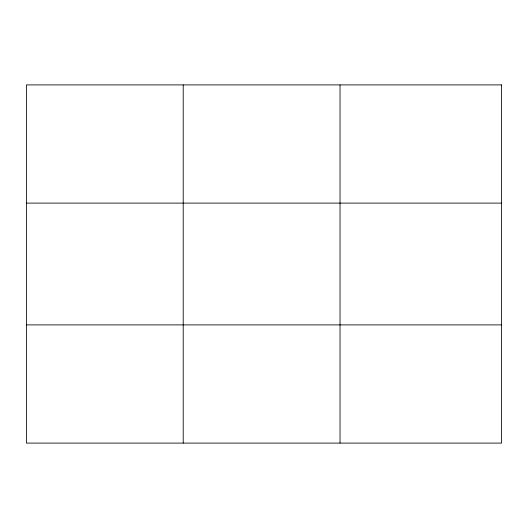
<?xml version="1.0" encoding="UTF-8"?>
<svg xmlns="http://www.w3.org/2000/svg" width="528" height="528" viewBox="0 0 528 528"><rect width="100%" height="100%" fill="white"/><g stroke="black" fill="none" stroke-linecap="round" stroke-linejoin="round"><path stroke-width="0.79" d="M183.216 443.098L183.216 84.902M340.032 443.098L340.032 84.902M26.4 203.108L501.6 203.108M26.4 324.892L501.6 324.892M501.6 84.902L501.6 443.098L26.4 443.098L26.4 84.902L501.6 84.902"/></g></svg>
